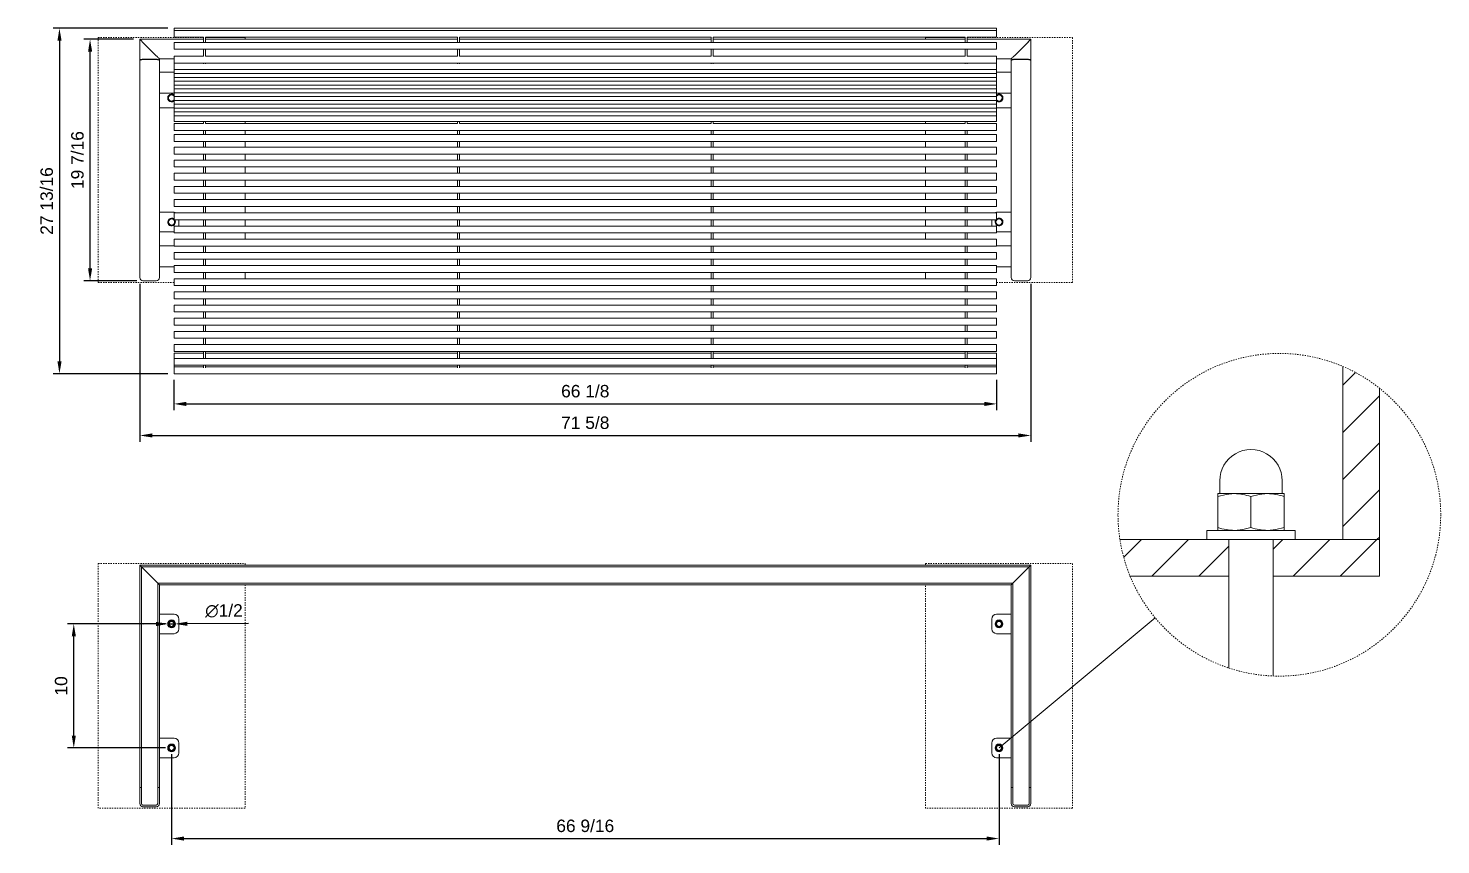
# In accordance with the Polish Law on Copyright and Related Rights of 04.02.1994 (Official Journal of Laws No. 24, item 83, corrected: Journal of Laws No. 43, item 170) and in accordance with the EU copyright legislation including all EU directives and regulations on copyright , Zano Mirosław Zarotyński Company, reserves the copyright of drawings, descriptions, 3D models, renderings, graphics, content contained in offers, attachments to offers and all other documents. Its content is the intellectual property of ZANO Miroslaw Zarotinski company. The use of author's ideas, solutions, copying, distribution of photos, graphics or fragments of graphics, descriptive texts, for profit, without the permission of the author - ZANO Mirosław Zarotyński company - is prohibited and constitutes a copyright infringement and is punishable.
# Model space of a CAD drawing. Header units: inches. Extents: x -2 to 177, y 6 to 130.
# Drawn here: x -0.8 to 112.7, y 5.7 to 71.3 of the extents above; entities that cross this region are included whole.
import ezdxf

# ---------------------------------------------------------------- set-up
doc = ezdxf.new("R2010")
doc.units = ezdxf.units.IN
doc.header["$PDSIZE"] = -1
doc.linetypes.add('HIDDEN', pattern=[1.905, 1.27, -0.635])
for name, color, linetype, lineweight in [('ZANO_O', 10, 'Continuous', 0), ('ZANO_R', 7, 'Continuous', 0), ('ZANO_R_przerywana', 250, 'HIDDEN', 0), ('ZANO_W', 1, 'Continuous', 0)]:
    doc.layers.add(name, color=color, linetype=linetype, lineweight=lineweight)
doc.styles.get("Standard").update_dxf_attribs({"font": 'ARIALUNI.TTF'})
doc.dimstyles.new('amerykanie', dxfattribs={"dimtxt": 50, "dimasz": 50, "dimexe": 0.5, "dimexo": 0.5, "dimgap": 1, "dimtad": 1, "dimdec": 0, "dimzin": 0, "dimlunit": 5, "dimtxsty": 'Standard', "dimcen": 0.09, "dimclrd": 1, "dimclre": 1, "dimclrt": 1, "dimazin": 0, "dimtfac": 1, "dimtdec": 0, "dimtmove": 0, "dimatfit": 3, "dimfxl": 1, "dimtzin": 0, "dimarcsym": 1})

# ---------------------------------------------------------------- blocks, each defined once
blk = doc.blocks.new('*D383')
at = {"layer": 'Defpoints', "color": 0}
for p in [(10.89, 71.34), (1.68, 43.56), (10.89, 43.56)]:
    blk.add_point(p, dxfattribs=at)
at = {"layer": 'ZANO_W', "color": 1, "lineweight": -2}
for p, q in [((10.39, 71.34), (1.18, 71.34)), ((1.68, 70.34), (1.68, 44.56)), ((10.39, 43.56), (1.18, 43.56))]:
    blk.add_line(p, q, dxfattribs=at)
at = {"layer": 'ZANO_W', "color": 1}
for points in [[(1.85, 70.34), (1.52, 70.34), (1.68, 71.34)], [(1.52, 44.56), (1.85, 44.56), (1.68, 43.56)]]:
    blk.add_solid(points, dxfattribs=at)
at = {"layer": 'ZANO_W', "color": 1, "insert": (0.66, 57.45), "char_height": 1, "attachment_point": 5, "rotation": 90}
blk.add_mtext('27 13/16', dxfattribs=at)
blk = doc.blocks.new('*D384')
at = {"layer": 'Defpoints', "color": 0}
for p in [(4.14, 70.46), (8.14, 70.46), (8.39, 51.03)]:
    blk.add_point(p, dxfattribs=at)
at = {"layer": 'ZANO_W', "color": 1, "lineweight": -2}
for p, q in [((7.64, 70.46), (3.64, 70.46)), ((4.14, 52.03), (4.14, 69.46)), ((7.89, 51.03), (3.64, 51.03))]:
    blk.add_line(p, q, dxfattribs=at)
at = {"layer": 'ZANO_W', "color": 1}
for points in [[(4.31, 69.46), (3.98, 69.46), (4.14, 70.46)], [(3.98, 52.03), (4.31, 52.03), (4.14, 51.03)]]:
    blk.add_solid(points, dxfattribs=at)
at = {"layer": 'ZANO_W', "color": 1, "insert": (3.13, 60.74), "char_height": 1, "attachment_point": 5, "rotation": 90}
blk.add_mtext('19 7/16', dxfattribs=at)
blk = doc.blocks.new('*D385')
at = {"layer": 'Defpoints', "color": 0}
for p in [(10.89, 43.56), (77.04, 43.56), (77.04, 41.13)]:
    blk.add_point(p, dxfattribs=at)
at = {"layer": 'ZANO_W', "color": 1, "lineweight": -2}
for p, q in [((10.89, 43.06), (10.89, 40.63)), ((77.04, 43.06), (77.04, 40.63)), ((11.89, 41.13), (76.04, 41.13))]:
    blk.add_line(p, q, dxfattribs=at)
at = {"layer": 'ZANO_W', "color": 1}
for points in [[(11.89, 41.3), (11.89, 40.96), (10.89, 41.13)], [(76.04, 40.96), (76.04, 41.3), (77.04, 41.13)]]:
    blk.add_solid(points, dxfattribs=at)
at = {"layer": 'ZANO_W', "color": 1, "insert": (43.96, 42.15), "char_height": 1, "attachment_point": 5}
blk.add_mtext('66 1/8', dxfattribs=at)
blk = doc.blocks.new('*D386')
at = {"layer": 'Defpoints', "color": 0}
for p in [(8.14, 51.29), (79.79, 51.29), (79.79, 38.59)]:
    blk.add_point(p, dxfattribs=at)
at = {"layer": 'ZANO_W', "color": 1, "lineweight": -2}
for p, q in [((8.14, 50.79), (8.14, 38.09)), ((79.79, 50.79), (79.79, 38.09)), ((9.14, 38.59), (78.79, 38.59))]:
    blk.add_line(p, q, dxfattribs=at)
at = {"layer": 'ZANO_W', "color": 1}
for points in [[(9.14, 38.76), (9.14, 38.43), (8.14, 38.59)], [(78.79, 38.43), (78.79, 38.76), (79.79, 38.59)]]:
    blk.add_solid(points, dxfattribs=at)
at = {"layer": 'ZANO_W', "color": 1, "insert": (43.96, 39.61), "char_height": 1, "attachment_point": 5}
blk.add_mtext('71 5/8', dxfattribs=at)
blk = doc.blocks.new('*D387')
at = {"layer": 'Defpoints', "color": 0}
for p in [(2.83, 23.44), (10.7, 23.44), (10.7, 13.46)]:
    blk.add_point(p, dxfattribs=at)
at = {"layer": 'ZANO_W', "color": 1, "lineweight": -2}
for p, q in [((10.2, 23.44), (2.33, 23.44)), ((2.83, 14.46), (2.83, 22.44)), ((10.2, 13.46), (2.33, 13.46))]:
    blk.add_line(p, q, dxfattribs=at)
at = {"layer": 'ZANO_W', "color": 1}
for points in [[(3, 22.44), (2.67, 22.44), (2.83, 23.44)], [(2.67, 14.46), (3, 14.46), (2.83, 13.46)]]:
    blk.add_solid(points, dxfattribs=at)
at = {"layer": 'ZANO_W', "color": 1, "insert": (1.82, 18.45), "char_height": 1, "attachment_point": 5, "rotation": 90}
blk.add_mtext('10', dxfattribs=at)
blk = doc.blocks.new('*D388')
at = {"layer": 'Defpoints', "color": 0}
for p in [(10.7, 13.46), (77.23, 13.46), (77.23, 6.17)]:
    blk.add_point(p, dxfattribs=at)
at = {"layer": 'ZANO_W', "color": 1, "lineweight": -2}
for p, q in [((10.7, 12.96), (10.7, 5.67)), ((77.23, 12.96), (77.23, 5.67)), ((11.7, 6.17), (76.23, 6.17))]:
    blk.add_line(p, q, dxfattribs=at)
at = {"layer": 'ZANO_W', "color": 1}
for points in [[(11.7, 6.34), (11.7, 6.01), (10.7, 6.17)], [(76.23, 6.01), (76.23, 6.34), (77.23, 6.17)]]:
    blk.add_solid(points, dxfattribs=at)
at = {"layer": 'ZANO_W', "color": 1, "insert": (43.96, 7.19), "char_height": 1, "attachment_point": 5}
blk.add_mtext('66 9/16', dxfattribs=at)
blk = doc.blocks.new('*D389')
at = {"layer": 'Defpoints', "color": 0}
for p in [(10.44, 23.44), (10.95, 23.44)]:
    blk.add_point(p, dxfattribs=at)
at = {"layer": 'ZANO_W', "color": 1, "lineweight": -2}
for p, q in [((9.44, 23.43), (8.44, 23.42)), ((10.44, 23.44), (10.95, 23.44)), ((16.88, 23.47), (11.95, 23.44))]:
    blk.add_line(p, q, dxfattribs=at)
blk.add_arc((10.7, 23.44), 0.256, 0.3509, 30, dxfattribs=at)
at = {"layer": 'ZANO_W', "color": 1}
for points in [[(9.44, 23.26), (9.44, 23.6), (10.44, 23.44)], [(11.95, 23.61), (11.95, 23.28), (10.95, 23.44)]]:
    blk.add_solid(points, dxfattribs=at)
at = {"layer": 'ZANO_W', "color": 1, "insert": (14.91, 24.48), "char_height": 1, "attachment_point": 5, "rotation": 0.3509}
blk.add_mtext('∅1/2', dxfattribs=at)

msp = doc.modelspace()

# ---------------------------------------------------------------- linework, layer by layer
at = {"layer": 'ZANO_O'}
msp.add_lwpolyline([(77.23248, 13.46193), (89.79558, 23.91317)], dxfattribs=at)
at = {"layer": 'ZANO_R'}
for p, q in [((8.13844, 70.45693), (13.25652, 70.45693)), ((8.13844, 68.74408), (8.13844, 70.45693)), ((77.03563, 71.34274), (10.89433, 71.34274)), ((10.89433, 71.34274), (10.89433, 71.16476)), ((77.03563, 71.16476), (10.89433, 71.16476)), ((10.89433, 71.16476), (10.89433, 70.61358)), ((10.89433, 70.61358), (13.25652, 70.61358)), ((13.25652, 70.63756), (13.25652, 70.2003)), ((13.41399, 70.63756), (13.41399, 70.2003)), ((13.41399, 70.61358), (33.68945, 70.61358)), ((13.41399, 70.58744), (16.60295, 70.58744)), ((13.41399, 70.45693), (33.68945, 70.45693)), ((16.60295, 70.58744), (16.60295, 70.45693)), ((33.68945, 70.63756), (33.68945, 70.2003)), ((33.84693, 70.63756), (33.84693, 70.2003)), ((33.84693, 70.61358), (54.08302, 70.61358)), ((33.84693, 70.45693), (54.08302, 70.45693)), ((54.08302, 70.63756), (54.08302, 70.2003)), ((54.2405, 70.63756), (54.2405, 70.2003)), ((54.2405, 70.61358), (74.51596, 70.61358)), ((54.2405, 70.45693), (74.51596, 70.45693)), ((71.327, 70.45693), (71.327, 70.58744)), ((71.327, 70.58744), (74.51596, 70.58744)), ((74.51596, 70.63756), (74.51596, 70.2003)), ((74.67344, 70.63756), (74.67344, 70.2003)), ((74.67344, 70.61358), (77.03563, 70.61358)), ((74.67344, 70.45693), (79.79151, 70.45693)), ((77.03563, 71.34274), (77.03563, 71.16476)), ((77.03563, 71.16476), (77.03563, 70.61358)), ((79.79151, 70.45693), (79.79151, 68.74408)), ((9.46127, 69.13411), (8.3904, 70.20497)), ((77.03563, 70.2003), (10.89433, 70.2003)), ((10.89433, 70.2003), (10.89433, 69.64913)), ((10.89433, 69.64913), (77.03563, 69.64913)), ((13.25652, 69.64913), (13.25652, 69.09508)), ((13.41399, 69.64913), (13.41399, 69.09508)), ((33.68945, 69.64913), (33.68945, 69.09508)), ((33.84693, 69.64913), (33.84693, 69.09508)), ((54.08302, 69.64913), (54.08302, 69.09508)), ((54.2405, 69.64913), (54.2405, 69.09508)), ((74.51596, 69.64913), (74.51596, 69.09508)), ((74.67344, 69.64913), (74.67344, 69.09508)), ((77.03563, 70.2003), (77.03563, 69.64913)), ((79.53955, 70.20497), (78.46869, 69.13411)), ((8.13844, 51.28501), (8.13844, 68.74408)), ((8.20143, 68.82466), (8.31954, 68.85891)), ((8.20143, 68.79458), (8.20143, 68.82466)), ((8.31954, 68.81735), (8.31954, 68.85891)), ((8.31954, 68.85891), (9.53213, 68.85891)), ((9.46127, 68.82043), (8.3904, 68.82043)), ((9.53213, 68.81735), (9.53213, 68.85891)), ((9.53213, 68.85891), (9.65024, 68.82466)), ((9.65024, 68.79458), (9.65024, 68.82466)), ((9.71323, 68.88214), (10.89433, 68.88214)), ((9.71323, 68.74408), (9.71323, 68.88214)), ((9.71323, 51.28501), (9.71323, 68.74408)), ((13.25652, 69.09508), (10.89433, 69.09508)), ((10.89433, 69.09508), (10.89433, 68.5439)), ((10.89433, 68.5439), (77.03563, 68.5439)), ((10.89433, 68.5439), (10.89433, 68.01163)), ((13.25652, 68.5439), (13.25652, 68.50505)), ((13.25652, 68.50505), (13.25652, 68.47246)), ((33.68945, 69.09508), (13.41399, 69.09508)), ((13.41399, 68.5439), (13.41399, 68.50505)), ((13.41399, 68.50505), (13.41399, 68.47246)), ((33.68945, 68.5439), (33.68945, 68.50505)), ((33.68945, 68.50505), (33.68945, 68.47246)), ((54.08302, 69.09508), (33.84693, 69.09508)), ((33.84693, 68.5439), (33.84693, 68.50505)), ((33.84693, 68.50505), (33.84693, 68.47246)), ((54.08302, 68.5439), (54.08302, 68.50505)), ((54.08302, 68.50505), (54.08302, 68.47246)), ((74.51596, 69.09508), (54.2405, 69.09508)), ((54.2405, 68.5439), (54.2405, 68.50505)), ((54.2405, 68.50505), (54.2405, 68.47246)), ((74.51596, 68.5439), (74.51596, 68.50505)), ((74.51596, 68.50505), (74.51596, 68.47246)), ((77.03563, 69.09508), (74.67344, 69.09508)), ((74.67344, 68.5439), (74.67344, 68.50505)), ((74.67344, 68.50505), (74.67344, 68.47246)), ((77.03563, 69.09508), (77.03563, 68.5439)), ((77.03563, 68.88214), (78.21672, 68.88214)), ((77.03563, 68.5439), (77.03563, 68.01163)), ((78.21672, 68.88214), (78.21672, 68.74408)), ((78.21672, 51.28501), (78.21672, 68.74408)), ((78.27971, 68.82466), (78.39782, 68.85891)), ((78.27971, 68.79458), (78.27971, 68.82466)), ((78.39782, 68.81735), (78.39782, 68.85891)), ((78.39782, 68.85891), (79.61041, 68.85891)), ((79.53955, 68.82043), (78.46869, 68.82043)), ((79.61041, 68.81735), (79.61041, 68.85891)), ((79.61041, 68.85891), (79.72852, 68.82466)), ((79.72852, 68.79458), (79.72852, 68.82466)), ((79.79151, 51.28501), (79.79151, 68.74408)), ((10.89433, 67.79979), (9.71323, 67.79979)), ((10.89433, 68.01163), (77.03563, 68.01163)), ((10.89433, 68.01163), (10.89433, 67.70215)), ((10.89433, 67.70215), (77.03563, 67.70215)), ((10.89433, 67.70215), (10.89433, 67.39266)), ((10.89433, 67.39266), (77.03563, 67.39266)), ((10.89433, 67.39266), (10.89433, 67.08318)), ((10.89433, 67.08318), (77.03563, 67.08318)), ((10.89433, 67.08318), (10.89433, 66.7737)), ((77.03563, 68.01163), (77.03563, 67.70215)), ((78.21672, 67.79979), (77.03563, 67.79979)), ((77.03563, 67.70215), (77.03563, 67.39266)), ((77.03563, 67.39266), (77.03563, 67.08318)), ((77.03563, 67.08318), (77.03563, 66.7737)), ((9.71323, 66.13051), (10.89433, 66.13051)), ((10.54973, 65.98846), (10.47586, 65.86051)), ((10.54973, 65.98846), (10.69748, 65.98846)), ((10.69748, 65.98846), (10.84522, 65.98846)), ((10.89433, 65.90341), (10.84522, 65.98846)), ((10.89433, 66.7737), (77.03563, 66.7737)), ((10.89433, 66.7737), (10.89433, 66.46422)), ((10.89433, 66.46422), (77.03563, 66.46422)), ((10.89433, 66.46422), (10.89433, 66.15474)), ((10.89433, 66.15474), (77.03563, 66.15474)), ((10.89433, 66.15474), (10.89433, 65.84525)), ((77.03563, 66.7737), (77.03563, 66.46422)), ((77.03563, 66.46422), (77.03563, 66.15474)), ((77.03563, 66.15474), (77.03563, 65.84525)), ((77.03563, 66.13051), (78.21672, 66.13051)), ((77.08473, 65.98846), (77.03563, 65.90341)), ((77.08473, 65.98846), (77.23248, 65.98846)), ((77.23248, 65.98846), (77.38022, 65.98846)), ((9.71323, 64.94516), (10.89433, 64.94516)), ((10.40199, 65.73256), (10.47586, 65.6046)), ((10.54973, 65.47665), (10.69748, 65.47665)), ((10.69748, 65.47665), (10.84522, 65.47665)), ((10.84522, 65.47665), (10.89433, 65.5617)), ((10.89433, 65.84525), (77.03563, 65.84525)), ((10.89433, 65.84525), (10.89433, 65.53577)), ((10.89433, 65.53577), (77.03563, 65.53577)), ((10.89433, 65.53577), (10.89433, 65.22629)), ((10.89433, 65.22629), (77.03563, 65.22629)), ((10.89433, 65.22629), (10.89433, 64.91681)), ((10.89433, 64.91681), (77.03563, 64.91681)), ((10.89433, 64.91681), (10.89433, 64.60732)), ((77.03563, 65.84525), (77.03563, 65.53577)), ((77.03563, 65.5617), (77.08473, 65.47665)), ((77.03563, 65.53577), (77.03563, 65.22629)), ((77.03563, 65.22629), (77.03563, 64.91681)), ((77.03563, 64.94516), (78.21672, 64.94516)), ((77.03563, 64.91681), (77.03563, 64.60732)), ((77.08473, 65.47665), (77.23248, 65.47665)), ((77.23248, 65.47665), (77.38022, 65.47665)), ((77.38022, 65.47665), (77.4541, 65.6046)), ((77.52797, 65.73256), (77.4541, 65.86051)), ((10.89433, 64.60732), (77.03563, 64.60732)), ((10.89433, 64.60732), (10.89433, 64.29797)), ((10.89433, 64.29797), (77.03563, 64.29797)), ((10.89433, 64.29797), (10.89433, 63.84077)), ((10.89433, 63.84077), (77.03563, 63.84077)), ((13.25652, 63.68229), (10.89433, 63.68229)), ((10.89433, 63.68229), (10.89433, 63.13111)), ((13.25652, 63.84077), (13.25652, 63.67364)), ((13.41399, 63.84077), (13.41399, 63.67364)), ((33.68945, 63.68229), (13.41399, 63.68229)), ((16.60295, 63.84077), (16.60295, 63.68229)), ((33.68945, 63.84077), (33.68945, 63.67364)), ((33.84693, 63.84077), (33.84693, 63.67364)), ((54.08302, 63.68229), (33.84693, 63.68229)), ((54.08302, 63.84077), (54.08302, 63.67364)), ((54.2405, 63.84077), (54.2405, 63.67364)), ((74.51596, 63.68229), (54.2405, 63.68229)), ((71.327, 63.68229), (71.327, 63.84077)), ((74.51596, 63.84077), (74.51596, 63.67364)), ((74.67344, 63.84077), (74.67344, 63.67364)), ((77.03563, 63.68229), (74.67344, 63.68229)), ((77.03563, 64.60732), (77.03563, 64.29797)), ((77.03563, 64.29797), (77.03563, 63.84077)), ((77.03563, 63.68229), (77.03563, 63.13111)), ((10.89433, 63.13111), (77.03563, 63.13111)), ((77.03563, 62.78405), (10.89433, 62.78405)), ((10.89433, 62.78405), (10.89433, 62.23288)), ((13.25652, 63.13111), (13.25652, 62.78405)), ((13.41399, 63.13111), (13.41399, 62.78405)), ((16.60295, 63.13111), (16.60295, 62.78405)), ((33.68945, 63.13111), (33.68945, 62.78405)), ((33.84693, 63.13111), (33.84693, 62.78405)), ((54.08302, 63.13111), (54.08302, 62.78405)), ((54.2405, 63.13111), (54.2405, 62.78405)), ((71.327, 62.78405), (71.327, 63.13111)), ((74.51596, 63.13111), (74.51596, 62.78405)), ((74.67344, 63.13111), (74.67344, 62.78405)), ((77.03563, 62.78405), (77.03563, 62.23288)), ((10.89433, 62.23288), (77.03563, 62.23288)), ((77.03563, 61.77811), (10.89433, 61.77811)), ((10.89433, 61.77811), (10.89433, 61.22693)), ((13.25652, 62.23288), (13.25652, 61.77811)), ((13.41399, 62.23288), (13.41399, 61.77811)), ((16.60295, 62.23288), (16.60295, 61.77811)), ((33.68945, 62.23288), (33.68945, 61.77811)), ((33.84693, 62.23288), (33.84693, 61.77811)), ((54.08302, 62.23288), (54.08302, 61.77811)), ((54.2405, 62.23288), (54.2405, 61.77811)), ((71.327, 61.77811), (71.327, 62.23288)), ((74.51596, 62.23288), (74.51596, 61.77811)), ((74.67344, 62.23288), (74.67344, 61.77811)), ((77.03563, 61.77811), (77.03563, 61.22693)), ((10.89433, 61.22693), (77.03563, 61.22693)), ((77.03563, 60.7359), (10.89433, 60.7359)), ((10.89433, 60.7359), (10.89433, 60.18472)), ((13.25652, 61.22693), (13.25652, 60.88901)), ((13.25652, 60.88901), (13.25652, 60.7359)), ((13.41399, 61.22693), (13.41399, 60.88901)), ((13.41399, 60.88901), (13.41399, 60.7359)), ((16.60295, 61.22693), (16.60295, 60.7359)), ((33.68945, 61.22693), (33.68945, 60.88901)), ((33.68945, 60.88901), (33.68945, 60.7359)), ((33.84693, 61.22693), (33.84693, 60.88901)), ((33.84693, 60.88901), (33.84693, 60.7359)), ((54.08302, 61.22693), (54.08302, 60.88901)), ((54.08302, 60.88901), (54.08302, 60.7359)), ((54.2405, 61.22693), (54.2405, 60.88901)), ((54.2405, 60.88901), (54.2405, 60.7359)), ((71.327, 60.7359), (71.327, 61.22693)), ((74.51596, 61.22693), (74.51596, 60.88901)), ((74.51596, 60.88901), (74.51596, 60.7359)), ((74.67344, 61.22693), (74.67344, 60.88901)), ((74.67344, 60.88901), (74.67344, 60.7359)), ((77.03563, 60.7359), (77.03563, 60.18472)), ((10.89433, 60.18472), (77.03563, 60.18472)), ((77.03563, 59.67635), (10.89433, 59.67635)), ((10.89433, 59.67635), (10.89433, 59.12518)), ((10.89433, 59.12518), (77.03563, 59.12518)), ((13.25652, 60.18472), (13.25652, 59.67635)), ((13.25652, 59.12518), (13.25652, 58.6168)), ((13.41399, 60.18472), (13.41399, 59.67635)), ((13.41399, 59.12518), (13.41399, 58.6168)), ((16.60295, 60.18472), (16.60295, 59.67635)), ((16.60295, 59.12518), (16.60295, 58.6168)), ((33.68945, 60.18472), (33.68945, 59.67635)), ((33.68945, 59.12518), (33.68945, 58.6168)), ((33.84693, 60.18472), (33.84693, 59.67635)), ((33.84693, 59.12518), (33.84693, 58.6168)), ((54.08302, 60.18472), (54.08302, 59.67635)), ((54.08302, 59.12518), (54.08302, 58.6168)), ((54.2405, 60.18472), (54.2405, 59.67635)), ((54.2405, 59.12518), (54.2405, 58.6168)), ((71.327, 59.67635), (71.327, 60.18472)), ((71.327, 58.6168), (71.327, 59.12518)), ((74.51596, 60.18472), (74.51596, 59.67635)), ((74.51596, 59.12518), (74.51596, 58.6168)), ((74.67344, 60.18472), (74.67344, 59.67635)), ((74.67344, 59.12518), (74.67344, 58.6168)), ((77.03563, 59.67635), (77.03563, 59.12518)), ((77.03563, 58.6168), (10.89433, 58.6168)), ((10.89433, 58.6168), (10.89433, 58.06563)), ((10.89433, 58.06563), (77.03563, 58.06563)), ((13.25652, 58.06563), (13.25652, 57.55726)), ((13.41399, 58.06563), (13.41399, 57.55726)), ((16.60295, 58.06563), (16.60295, 57.55726)), ((33.68945, 58.06563), (33.68945, 57.55726)), ((33.84693, 58.06563), (33.84693, 57.55726)), ((54.08302, 58.06563), (54.08302, 57.55726)), ((54.2405, 58.06563), (54.2405, 57.55726)), ((71.327, 57.55726), (71.327, 58.06563)), ((74.51596, 58.06563), (74.51596, 57.55726)), ((74.67344, 58.06563), (74.67344, 57.55726)), ((77.03563, 58.6168), (77.03563, 58.06563)), ((77.03563, 57.55726), (10.89433, 57.55726)), ((10.89433, 57.55726), (10.89433, 57.00608)), ((10.89433, 57.00608), (77.03563, 57.00608)), ((13.25652, 57.00608), (13.25652, 56.49771)), ((13.41399, 57.00608), (13.41399, 56.49771)), ((16.60295, 57.00608), (16.60295, 56.49771)), ((33.68945, 57.00608), (33.68945, 56.49771)), ((33.84693, 57.00608), (33.84693, 56.49771)), ((54.08302, 57.00608), (54.08302, 56.49771)), ((54.2405, 57.00608), (54.2405, 56.49771)), ((71.327, 56.49771), (71.327, 57.00608)), ((74.51596, 57.00608), (74.51596, 56.49771)), ((74.67344, 57.00608), (74.67344, 56.49771)), ((77.03563, 57.55726), (77.03563, 57.00608)), ((10.89433, 56.54482), (9.71323, 56.54482)), ((10.40199, 55.75742), (10.47586, 55.62947)), ((10.54973, 56.01333), (10.47586, 55.88538)), ((10.54973, 56.01333), (10.69748, 56.01333)), ((10.69748, 56.01333), (10.84522, 56.01333)), ((77.03563, 56.49771), (10.89433, 56.49771)), ((10.89433, 56.49771), (10.89433, 55.94653)), ((10.89433, 55.94653), (77.03563, 55.94653)), ((10.99297, 55.75742), (10.9191, 55.88538)), ((11.28802, 55.43816), (11.28802, 55.94653)), ((13.25652, 55.94653), (13.25652, 55.43816)), ((13.41399, 55.94653), (13.41399, 55.43816)), ((16.60295, 55.94653), (16.60295, 55.43816)), ((33.68945, 55.94653), (33.68945, 55.43816)), ((33.84693, 55.94653), (33.84693, 55.43816)), ((54.08302, 55.94653), (54.08302, 55.43816)), ((54.2405, 55.94653), (54.2405, 55.43816)), ((71.327, 55.43816), (71.327, 55.94653)), ((74.51596, 55.94653), (74.51596, 55.43816)), ((74.67344, 55.94653), (74.67344, 55.43816)), ((76.64193, 55.94653), (76.64193, 55.43816)), ((76.93698, 55.75742), (77.01086, 55.62947)), ((77.08473, 56.01333), (77.01086, 55.88538)), ((78.21672, 56.54482), (77.03563, 56.54482)), ((77.03563, 56.49771), (77.03563, 55.94653)), ((77.08473, 56.01333), (77.23248, 56.01333)), ((77.23248, 56.01333), (77.38022, 56.01333)), ((77.52797, 55.75742), (77.4541, 55.88538)), ((9.71323, 54.97003), (10.89433, 54.97003)), ((10.54973, 55.50152), (10.69748, 55.50152)), ((10.69748, 55.50152), (10.84522, 55.50152)), ((10.84522, 55.50152), (10.9191, 55.62947)), ((77.03563, 55.43816), (10.89433, 55.43816)), ((10.89433, 55.43816), (10.89433, 54.88698)), ((10.89433, 54.88698), (77.03563, 54.88698)), ((13.25652, 54.88698), (13.25652, 54.37861)), ((13.41399, 54.88698), (13.41399, 54.37861)), ((16.60295, 54.88698), (16.60295, 54.37861)), ((33.68945, 54.88698), (33.68945, 54.37861)), ((33.84693, 54.88698), (33.84693, 54.37861)), ((54.08302, 54.88698), (54.08302, 54.37861)), ((54.2405, 54.88698), (54.2405, 54.37861)), ((71.327, 54.37861), (71.327, 54.88698)), ((74.51596, 54.88698), (74.51596, 54.37861)), ((74.67344, 54.88698), (74.67344, 54.37861)), ((77.03563, 55.43816), (77.03563, 54.88698)), ((77.03563, 54.97003), (78.21672, 54.97003)), ((77.08473, 55.50152), (77.23248, 55.50152)), ((77.23248, 55.50152), (77.38022, 55.50152)), ((77.38022, 55.50152), (77.4541, 55.62947)), ((10.89433, 53.83618), (9.71323, 53.83618)), ((77.03563, 54.37861), (10.89433, 54.37861)), ((10.89433, 54.37861), (10.89433, 53.82743)), ((10.89433, 53.82743), (77.03563, 53.82743)), ((13.25652, 53.82743), (13.25652, 53.31906)), ((13.41399, 53.82743), (13.41399, 53.31906)), ((33.68945, 53.82743), (33.68945, 53.31906)), ((33.84693, 53.82743), (33.84693, 53.31906)), ((54.08302, 53.82743), (54.08302, 53.31906)), ((54.2405, 53.82743), (54.2405, 53.31906)), ((74.51596, 53.82743), (74.51596, 53.31906)), ((74.67344, 53.82743), (74.67344, 53.31906)), ((77.03563, 54.37861), (77.03563, 53.82743)), ((78.21672, 53.83618), (77.03563, 53.83618)), ((77.03563, 53.31906), (10.89433, 53.31906)), ((10.89433, 53.31906), (10.89433, 52.76788)), ((10.89433, 52.76788), (77.03563, 52.76788)), ((77.03563, 52.25951), (10.89433, 52.25951)), ((10.89433, 52.25951), (10.89433, 51.70834)), ((13.25652, 52.76788), (13.25652, 52.25951)), ((13.41399, 52.76788), (13.41399, 52.25951)), ((33.68945, 52.76788), (33.68945, 52.25951)), ((33.84693, 52.76788), (33.84693, 52.25951)), ((54.08302, 52.76788), (54.08302, 52.25951)), ((54.2405, 52.76788), (54.2405, 52.25951)), ((74.51596, 52.76788), (74.51596, 52.25951)), ((74.67344, 52.76788), (74.67344, 52.25951)), ((77.03563, 53.31906), (77.03563, 52.76788)), ((77.03563, 52.25951), (77.03563, 51.70834)), ((9.71323, 52.1669), (10.89433, 52.1669)), ((10.89433, 51.70834), (77.03563, 51.70834)), ((77.03563, 51.19996), (10.89433, 51.19996)), ((10.89433, 51.19996), (10.89433, 50.64879)), ((13.25652, 51.70834), (13.25652, 51.19996)), ((13.41399, 51.70834), (13.41399, 51.19996)), ((16.60295, 51.70834), (16.60295, 51.19996)), ((33.68945, 51.70834), (33.68945, 51.19996)), ((33.84693, 51.70834), (33.84693, 51.19996)), ((54.08302, 51.70834), (54.08302, 51.19996)), ((54.2405, 51.70834), (54.2405, 51.19996)), ((71.327, 51.19996), (71.327, 51.70834)), ((74.51596, 51.70834), (74.51596, 51.19996)), ((74.67344, 51.70834), (74.67344, 51.19996)), ((77.03563, 52.1669), (78.21672, 52.1669)), ((77.03563, 51.19996), (77.03563, 50.64879)), ((9.46127, 51.03304), (8.3904, 51.03304)), ((10.89433, 50.64879), (77.03563, 50.64879)), ((77.03563, 50.14042), (10.89433, 50.14042)), ((10.89433, 50.14042), (10.89433, 49.58924)), ((13.25652, 50.64879), (13.25652, 50.14042)), ((13.41399, 50.64879), (13.41399, 50.14042)), ((33.68945, 50.64879), (33.68945, 50.14042)), ((33.84693, 50.64879), (33.84693, 50.14042)), ((54.08302, 50.64879), (54.08302, 50.14042)), ((54.2405, 50.64879), (54.2405, 50.14042)), ((74.51596, 50.64879), (74.51596, 50.14042)), ((74.67344, 50.64879), (74.67344, 50.14042)), ((77.03563, 50.14042), (77.03563, 49.58924)), ((79.53955, 51.03304), (78.46869, 51.03304)), ((10.89433, 49.58924), (77.03563, 49.58924)), ((77.03563, 49.08087), (10.89433, 49.08087)), ((10.89433, 49.08087), (10.89433, 48.52969)), ((13.25652, 49.58924), (13.25652, 49.08087)), ((13.41399, 49.58924), (13.41399, 49.08087)), ((33.68945, 49.58924), (33.68945, 49.08087)), ((33.84693, 49.58924), (33.84693, 49.08087)), ((54.08302, 49.58924), (54.08302, 49.08087)), ((54.2405, 49.58924), (54.2405, 49.08087)), ((74.51596, 49.58924), (74.51596, 49.08087)), ((74.67344, 49.58924), (74.67344, 49.08087)), ((77.03563, 49.08087), (77.03563, 48.52969)), ((10.89433, 48.52969), (77.03563, 48.52969)), ((77.03563, 48.02132), (10.89433, 48.02132)), ((10.89433, 48.02132), (10.89433, 47.47014)), ((13.25652, 48.52969), (13.25652, 48.02132)), ((13.41399, 48.52969), (13.41399, 48.02132)), ((33.68945, 48.52969), (33.68945, 48.02132)), ((33.84693, 48.52969), (33.84693, 48.02132)), ((54.08302, 48.52969), (54.08302, 48.02132)), ((54.2405, 48.52969), (54.2405, 48.02132)), ((74.51596, 48.52969), (74.51596, 48.02132)), ((74.67344, 48.52969), (74.67344, 48.02132)), ((77.03563, 48.02132), (77.03563, 47.47014)), ((10.89433, 47.47014), (77.03563, 47.47014)), ((77.03563, 46.96177), (10.89433, 46.96177)), ((10.89433, 46.96177), (10.89433, 46.41059)), ((13.25652, 47.47014), (13.25652, 46.96177)), ((13.41399, 47.47014), (13.41399, 46.96177)), ((33.68945, 47.47014), (33.68945, 46.96177)), ((33.84693, 47.47014), (33.84693, 46.96177)), ((54.08302, 47.47014), (54.08302, 46.96177)), ((54.2405, 47.47014), (54.2405, 46.96177)), ((74.51596, 47.47014), (74.51596, 46.96177)), ((74.67344, 47.47014), (74.67344, 46.96177)), ((77.03563, 46.96177), (77.03563, 46.41059)), ((10.89433, 46.41059), (77.03563, 46.41059)), ((77.03563, 45.90222), (10.89433, 45.90222)), ((10.89433, 45.90222), (10.89433, 45.35104)), ((13.25652, 46.41059), (13.25652, 45.90222)), ((13.41399, 46.41059), (13.41399, 45.90222)), ((33.68945, 46.41059), (33.68945, 45.90222)), ((33.84693, 46.41059), (33.84693, 45.90222)), ((54.08302, 46.41059), (54.08302, 45.90222)), ((54.2405, 46.41059), (54.2405, 45.90222)), ((74.51596, 46.41059), (74.51596, 45.90222)), ((74.67344, 46.41059), (74.67344, 45.90222)), ((77.03563, 45.90222), (77.03563, 45.35104)), ((10.89433, 45.35104), (77.03563, 45.35104)), ((13.25652, 45.20967), (10.89433, 45.20967)), ((10.89433, 45.20967), (10.89433, 44.79078)), ((77.03563, 44.79078), (10.89433, 44.79078)), ((10.89433, 44.79078), (10.89433, 44.2396)), ((13.25652, 45.35104), (13.25652, 45.25375)), ((13.25652, 45.25375), (13.25652, 44.79078)), ((13.41399, 45.35104), (13.41399, 45.25375)), ((13.41399, 45.25375), (13.41399, 44.79078)), ((33.68945, 45.20967), (13.41399, 45.20967)), ((33.68945, 45.35104), (33.68945, 45.25375)), ((33.68945, 45.25375), (33.68945, 44.79078)), ((33.84693, 45.35104), (33.84693, 45.25375)), ((33.84693, 45.25375), (33.84693, 44.79078)), ((54.08302, 45.20967), (33.84693, 45.20967)), ((54.08302, 45.35104), (54.08302, 45.25375)), ((54.08302, 45.25375), (54.08302, 44.79078)), ((54.2405, 45.35104), (54.2405, 45.25375)), ((54.2405, 45.25375), (54.2405, 44.79078)), ((74.51596, 45.20967), (54.2405, 45.20967)), ((74.51596, 45.35104), (74.51596, 45.25375)), ((74.51596, 45.25375), (74.51596, 44.79078)), ((74.67344, 45.35104), (74.67344, 45.25375)), ((74.67344, 45.25375), (74.67344, 44.79078)), ((77.03563, 45.20967), (74.67344, 45.20967)), ((77.03563, 45.20967), (77.03563, 44.79078)), ((77.03563, 44.79078), (77.03563, 44.2396)), ((10.89433, 44.2396), (77.03563, 44.2396)), ((10.89433, 44.2396), (10.89433, 44.11232)), ((13.25652, 44.11232), (10.89433, 44.11232)), ((10.89433, 44.11232), (10.89433, 43.56114)), ((10.89433, 43.56114), (77.03563, 43.56114)), ((13.25652, 44.2396), (13.25652, 44.02062)), ((13.41399, 44.2396), (13.41399, 44.02062)), ((33.68945, 44.11232), (13.41399, 44.11232)), ((33.68945, 44.2396), (33.68945, 44.02062)), ((33.84693, 44.2396), (33.84693, 44.02062)), ((54.08302, 44.11232), (33.84693, 44.11232)), ((54.08302, 44.2396), (54.08302, 44.02062)), ((54.2405, 44.2396), (54.2405, 44.02062)), ((74.51596, 44.11232), (54.2405, 44.11232)), ((74.51596, 44.2396), (74.51596, 44.02062)), ((74.67344, 44.2396), (74.67344, 44.02062)), ((77.03563, 44.11232), (74.67344, 44.11232)), ((77.03563, 44.2396), (77.03563, 44.11232)), ((77.03563, 44.11232), (77.03563, 43.56114)), ((104.8724, 44.14508), (104.8724, 30.22164)), ((104.8724, 42.62561), (105.89881, 43.65202)), ((107.82514, 42.3883), (107.82514, 30.22164)), ((104.8724, 38.83756), (107.82514, 41.7903)), ((104.8724, 35.04951), (107.82514, 38.00225)), ((94.98074, 34.94602), (94.98074, 33.98639)), ((100.00038, 33.98639), (100.00038, 34.94602)), ((104.8724, 31.26147), (107.82514, 34.2142)), ((94.8331, 33.67521), (94.8331, 33.91256)), ((96.16182, 33.91256), (94.8331, 33.91256)), ((94.8331, 33.67521), (95.48407, 33.84742)), ((94.8331, 33.67521), (94.8331, 31.19718)), ((95.48407, 33.84742), (96.16182, 33.91256)), ((98.81928, 33.91256), (96.16182, 33.91256)), ((97.49056, 33.67521), (98.14154, 33.84742)), ((97.49056, 33.67521), (97.49056, 31.19718)), ((98.14154, 33.84742), (98.81928, 33.91256)), ((100.14802, 33.91256), (98.81928, 33.91256)), ((100.14802, 33.67521), (100.14802, 33.91256)), ((100.14802, 33.67521), (100.14802, 31.19718)), ((93.94727, 30.95983), (93.94727, 30.22165)), ((101.03383, 30.95983), (93.94727, 30.95983)), ((94.8331, 30.95983), (94.8331, 31.19718)), ((96.83958, 31.02498), (96.16182, 30.95983)), ((97.49056, 31.19718), (96.83958, 31.02498)), ((99.49703, 31.02498), (98.81928, 30.95983)), ((100.14802, 31.19718), (99.49703, 31.02498)), ((100.14802, 30.95983), (100.14802, 31.19718)), ((101.03383, 30.22165), (101.03383, 30.95983)), ((86.94739, 30.22826), (95.71892, 30.22164)), ((87.25306, 28.79432), (88.68668, 30.22794)), ((89.5157, 27.26891), (92.47134, 30.22455)), ((93.30374, 27.26891), (95.71892, 29.68408)), ((101.03383, 30.22165), (93.94727, 30.22165)), ((95.71892, 27.26891), (95.71892, 30.22164)), ((95.71892, 30.22164), (95.71892, 19.88451)), ((99.2622, 27.26891), (99.2622, 30.22164)), ((99.2622, 30.22164), (107.82514, 30.22164)), ((99.2622, 30.22164), (99.2622, 19.24539)), ((99.2622, 29.43932), (100.04453, 30.22164)), ((100.87984, 27.26891), (103.83257, 30.22164)), ((104.66788, 27.26891), (107.62062, 30.22164)), ((107.82514, 30.22164), (104.8724, 30.22164)), ((107.62062, 30.22164), (107.82514, 30.42616)), ((8.13844, 10.28732), (8.13844, 28.16144)), ((8.26442, 28.03545), (8.13844, 28.16144)), ((8.13844, 28.16144), (79.79151, 28.16144)), ((8.26442, 10.28732), (8.26442, 28.03545)), ((8.26442, 28.03545), (79.66553, 28.03545)), ((9.46127, 26.83861), (8.3904, 27.90947)), ((16.60295, 28.29195), (16.60295, 28.16144)), ((71.327, 28.16144), (71.327, 28.29195)), ((79.53955, 27.90947), (78.46869, 26.83861)), ((79.79151, 28.16144), (79.66553, 28.03545)), ((79.66553, 28.03545), (79.66553, 10.28732)), ((79.79151, 28.16144), (79.79151, 10.28732)), ((95.71892, 27.26891), (87.71557, 27.26891)), ((107.82514, 27.26891), (99.2622, 27.26891)), ((9.58725, 26.71263), (9.58725, 10.28732)), ((9.71323, 26.58664), (9.58725, 26.71263)), ((78.34271, 26.71263), (9.58725, 26.71263)), ((9.71323, 26.58664), (9.71323, 10.28732)), ((78.21672, 26.58664), (9.71323, 26.58664)), ((78.34271, 26.71263), (78.21672, 26.58664)), ((78.21672, 10.28732), (78.21672, 26.58664)), ((78.34271, 10.28732), (78.34271, 26.71263)), ((10.89433, 24.22445), (9.71323, 24.22445)), ((78.21672, 24.22445), (77.03563, 24.22445)), ((10.40199, 23.43706), (10.47586, 23.30911)), ((10.54973, 23.69296), (10.47586, 23.56501)), ((10.54973, 23.69296), (10.69748, 23.69296)), ((10.54973, 23.18115), (10.69748, 23.18115)), ((10.69748, 23.69296), (10.84522, 23.69296)), ((10.69748, 23.18115), (10.84522, 23.18115)), ((10.84522, 23.18115), (10.9191, 23.30911)), ((10.99297, 23.43706), (10.9191, 23.56501)), ((11.28802, 23.04336), (11.28802, 23.83076)), ((76.64193, 23.83076), (76.64193, 23.04336)), ((76.93698, 23.43706), (77.01086, 23.30911)), ((77.08473, 23.69296), (77.01086, 23.56501)), ((77.08473, 23.69296), (77.23248, 23.69296)), ((77.08473, 23.18115), (77.23248, 23.18115)), ((77.23248, 23.69296), (77.38022, 23.69296)), ((77.23248, 23.18115), (77.38022, 23.18115)), ((77.38022, 23.18115), (77.4541, 23.30911)), ((77.52797, 23.43706), (77.4541, 23.56501)), ((9.71323, 22.64966), (10.89433, 22.64966)), ((77.03563, 22.64966), (78.21672, 22.64966)), ((10.89433, 14.24932), (9.71323, 14.24932)), ((10.54973, 13.71783), (10.47586, 13.58988)), ((10.54973, 13.71783), (10.69748, 13.71783)), ((10.69748, 13.71783), (10.84522, 13.71783)), ((11.28802, 13.06823), (11.28802, 13.85562)), ((76.64193, 13.85562), (76.64193, 13.06823)), ((77.08473, 13.71783), (77.01086, 13.58988)), ((78.21672, 14.24932), (77.03563, 14.24932)), ((77.08473, 13.71783), (77.23248, 13.71783)), ((77.23248, 13.71783), (77.38022, 13.71783)), ((9.71323, 12.67453), (10.89433, 12.67453)), ((10.40199, 13.46193), (10.47586, 13.33397)), ((10.54973, 13.20602), (10.69748, 13.20602)), ((10.69748, 13.20602), (10.84522, 13.20602)), ((10.84522, 13.20602), (10.9191, 13.33397)), ((10.99297, 13.46193), (10.9191, 13.58988)), ((76.93698, 13.46193), (77.01086, 13.33397)), ((77.03563, 12.67453), (78.21672, 12.67453)), ((77.08473, 13.20602), (77.23248, 13.20602)), ((77.23248, 13.20602), (77.38022, 13.20602)), ((77.38022, 13.20602), (77.4541, 13.33397)), ((77.52797, 13.46193), (77.4541, 13.58988)), ((8.13844, 10.28732), (8.26442, 10.28732)), ((8.13844, 8.98951), (8.13844, 10.28732)), ((8.26442, 8.98951), (8.26442, 10.28732)), ((9.58725, 10.28732), (9.71323, 10.28732)), ((9.58725, 10.28732), (9.58725, 8.98951)), ((9.71323, 10.28732), (9.71323, 8.98951)), ((78.21672, 10.28732), (78.34271, 10.28732)), ((78.21672, 8.98951), (78.21672, 10.28732)), ((78.34271, 8.98951), (78.34271, 10.28732)), ((79.66553, 10.28732), (79.79151, 10.28732)), ((79.66553, 10.28732), (79.66553, 8.98951)), ((79.79151, 10.28732), (79.79151, 8.98951)), ((9.46127, 8.86353), (8.3904, 8.86353)), ((9.46127, 8.73755), (8.3904, 8.73755)), ((79.53955, 8.86353), (78.46869, 8.86353)), ((79.53955, 8.73755), (78.46869, 8.73755))]:
    msp.add_line(p, q, dxfattribs=at)
at = {"layer": 'ZANO_R', "flags": 128}
for points in [[(8.3904, 70.20497), (8.34125, 70.25412), (8.29398, 70.30139), (8.25042, 70.34495), (8.21224, 70.38313), (8.1809, 70.41447), (8.15762, 70.43775), (8.14328, 70.45209), (8.13844, 70.45693)], [(8.13844, 70.45693), (8.14328, 70.45209), (8.15762, 70.43775), (8.1809, 70.41447), (8.21224, 70.38313), (8.25042, 70.34495), (8.29398, 70.30139), (8.34125, 70.25412), (8.3904, 70.20497)], [(79.79151, 70.45693), (79.78667, 70.45209), (79.77234, 70.43775), (79.74905, 70.41447), (79.71772, 70.38313), (79.67953, 70.34495), (79.63597, 70.30139), (79.58871, 70.25412), (79.53955, 70.20497)], [(79.53955, 70.20497), (79.5833, 70.24872), (79.62573, 70.29114), (79.66553, 70.33095), (79.70151, 70.36693), (79.73257, 70.39798), (79.75776, 70.42318), (79.77632, 70.44174), (79.78769, 70.45311), (79.79151, 70.45693)], [(9.71323, 68.88214), (9.70839, 68.88698), (9.69405, 68.90132), (9.67077, 68.92461), (9.63943, 68.95594), (9.60125, 68.99412), (9.55769, 69.03768), (9.51042, 69.08495), (9.46127, 69.13411)], [(9.46127, 69.13411), (9.51042, 69.08495), (9.55769, 69.03768), (9.60125, 68.99412), (9.63943, 68.95594), (9.67077, 68.92461), (9.69405, 68.90132), (9.70839, 68.88698), (9.71323, 68.88214)], [(78.46869, 69.13411), (78.41953, 69.08495), (78.37227, 69.03768), (78.3287, 68.99412), (78.29052, 68.95594), (78.25919, 68.92461), (78.2359, 68.90132), (78.22156, 68.88698), (78.21672, 68.88214)], [(78.21672, 68.88214), (78.22156, 68.88698), (78.2359, 68.90132), (78.25919, 68.92461), (78.29052, 68.95594), (78.3287, 68.99412), (78.37227, 69.03768), (78.41953, 69.08495), (78.46869, 69.13411)], [(77.4541, 65.86051), (77.44884, 65.8696), (77.38022, 65.98846)], [(10.47586, 65.86051), (10.47061, 65.85141), (10.40199, 65.73256)], [(10.47586, 65.6046), (10.48111, 65.59551), (10.54973, 65.47665)], [(77.4541, 65.6046), (77.45935, 65.6137), (77.52797, 65.73256)], [(10.47586, 55.88538), (10.47061, 55.87628), (10.40199, 55.75742)], [(10.9191, 55.88538), (10.91384, 55.89447), (10.84522, 56.01333)], [(10.9191, 55.62947), (10.92435, 55.63857), (10.99297, 55.75742)], [(10.98857, 55.87769), (10.95591, 55.93745), (10.94934, 55.94653)], [(77.01086, 55.88538), (77.0056, 55.87628), (76.93698, 55.75742)], [(77.4541, 55.88538), (77.44884, 55.89447), (77.38022, 56.01333)], [(77.4541, 55.62947), (77.45935, 55.63857), (77.52797, 55.75742)], [(10.47586, 55.62947), (10.48111, 55.62037), (10.54973, 55.50152)], [(77.01086, 55.62947), (77.01611, 55.62037), (77.08473, 55.50152)], [(8.3904, 27.90947), (8.36853, 27.93135), (8.34732, 27.95256), (8.32741, 27.97246), (8.30943, 27.99045), (8.2939, 28.00598), (8.2813, 28.01857), (8.27202, 28.02785), (8.26634, 28.03354), (8.26442, 28.03545)], [(8.26442, 28.03545), (8.26634, 28.03354), (8.27202, 28.02785), (8.2813, 28.01857), (8.2939, 28.00598), (8.30943, 27.99045), (8.32741, 27.97246), (8.34732, 27.95256), (8.36853, 27.93135), (8.3904, 27.90947)], [(79.66553, 28.03545), (79.66362, 28.03354), (79.65794, 28.02785), (79.64865, 28.01857), (79.63606, 28.00598), (79.62053, 27.99045), (79.60254, 27.97246), (79.58264, 27.95256), (79.56143, 27.93135), (79.53955, 27.90947)], [(79.53955, 27.90947), (79.56143, 27.93135), (79.58264, 27.95256), (79.60254, 27.97246), (79.62053, 27.99045), (79.63606, 28.00598), (79.64865, 28.01857), (79.65794, 28.02785), (79.66362, 28.03354), (79.66553, 28.03545)], [(9.58725, 26.71263), (9.58533, 26.71454), (9.57965, 26.72022), (9.57037, 26.72951), (9.55777, 26.7421), (9.54225, 26.75763), (9.52426, 26.77562), (9.50435, 26.79552), (9.48314, 26.81673), (9.46127, 26.83861)], [(9.46127, 26.83861), (9.48314, 26.81673), (9.50435, 26.79552), (9.52426, 26.77562), (9.54225, 26.75763), (9.55777, 26.7421), (9.57037, 26.72951), (9.57965, 26.72022), (9.58533, 26.71454), (9.58725, 26.71263)], [(78.46869, 26.83861), (78.44681, 26.81673), (78.4256, 26.79552), (78.4057, 26.77562), (78.38771, 26.75763), (78.37218, 26.7421), (78.35958, 26.72951), (78.3503, 26.72022), (78.34462, 26.71454), (78.34271, 26.71263)], [(78.34271, 26.71263), (78.34462, 26.71454), (78.3503, 26.72022), (78.35958, 26.72951), (78.37218, 26.7421), (78.38771, 26.75763), (78.4057, 26.77562), (78.4256, 26.79552), (78.44681, 26.81673), (78.46869, 26.83861)], [(10.47586, 23.56501), (10.47061, 23.55591), (10.40199, 23.43706)], [(10.47586, 23.30911), (10.48111, 23.30001), (10.54973, 23.18115)], [(10.9191, 23.56501), (10.91384, 23.57411), (10.84522, 23.69296)], [(10.9191, 23.30911), (10.92435, 23.3182), (10.99297, 23.43706)], [(77.01086, 23.56501), (77.0056, 23.55591), (76.93698, 23.43706)], [(77.01086, 23.30911), (77.01611, 23.30001), (77.08473, 23.18115)], [(77.4541, 23.56501), (77.44884, 23.57411), (77.38022, 23.69296)], [(77.4541, 23.30911), (77.45935, 23.3182), (77.52797, 23.43706)], [(10.9191, 13.58988), (10.91384, 13.59897), (10.84522, 13.71783)], [(77.4541, 13.58988), (77.44884, 13.59897), (77.38022, 13.71783)], [(10.47586, 13.58988), (10.47061, 13.58078), (10.40199, 13.46193)], [(10.47586, 13.33397), (10.48111, 13.32488), (10.54973, 13.20602)], [(10.9191, 13.33397), (10.92435, 13.34307), (10.99297, 13.46193)], [(77.01086, 13.58988), (77.0056, 13.58078), (76.93698, 13.46193)], [(77.01086, 13.33397), (77.01611, 13.32488), (77.08473, 13.20602)], [(77.4541, 13.33397), (77.45935, 13.34307), (77.52797, 13.46193)]]:
    msp.add_lwpolyline(points, dxfattribs=at)
at = {"layer": 'ZANO_R'}
msp.add_lwpolyline([(107.82514, 30.22164), (107.82514, 27.26891)], dxfattribs=at)
for centre, radius in [((10.69748, 55.75742), 0.24606), ((77.23248, 55.75742), 0.24606), ((10.69748, 23.43706), 0.31496), ((10.69748, 23.43706), 0.24606), ((10.69748, 23.43706), 0.19685), ((77.23248, 23.43706), 0.31496), ((77.23248, 23.43706), 0.24606), ((77.23248, 23.43706), 0.19685), ((10.69748, 13.46193), 0.31496), ((10.69748, 13.46193), 0.24606), ((10.69748, 13.46193), 0.19685), ((77.23248, 13.46193), 0.31496), ((77.23248, 13.46193), 0.24606), ((77.23248, 13.46193), 0.19685)]:
    msp.add_circle(centre, radius, dxfattribs=at)
for centre, radius, start, end in [((10.69748, 65.73256), 0.31496, 51.3178125, 308.6821875), ((10.69748, 65.73256), 0.24606, 36.8698976, 270), ((10.69748, 65.73256), 0.2559, 90, 150), ((10.69748, 65.73256), 0.2559, 39.7151372, 90), ((77.23248, 65.73256), 0.31496, 22.4482808, 128.6821875), ((77.23248, 65.73256), 0.2559, 90, 140.2848628), ((77.23248, 65.73256), 0.24606, 270, 143.1301024), ((77.23248, 65.73256), 0.2559, 30, 90), ((10.69748, 65.73256), 0.2559, 150, 210), ((10.69748, 65.73256), 0.2559, 210, 270), ((10.69748, 65.73256), 0.24606, 270, 323.1301024), ((10.69748, 65.73256), 0.2559, 270, 320.2848628), ((77.23248, 65.73256), 0.31496, 231.3178125, 22.4482808), ((77.23248, 65.73256), 0.24606, 216.8698976, 270), ((77.23248, 65.73256), 0.2559, 219.7151372, 270), ((77.23248, 65.73256), 0.2559, 270, 330), ((77.23248, 65.73256), 0.2559, 330, 30), ((10.69748, 55.75742), 0.31496, 51.3178125, 22.4482808), ((10.69748, 55.75742), 0.2559, 150, 210), ((10.69748, 55.75742), 0.2559, 90, 150), ((10.69748, 55.75742), 0.2559, 30, 90), ((10.89433, 56.15112), 0.3937, 61.6826497, 90), ((10.69748, 55.75742), 0.2559, 330, 30), ((77.03563, 56.15112), 0.3937, 90, 118.3173503), ((77.23248, 55.75742), 0.31496, 143.1002176, 22.4482808), ((77.23248, 55.75742), 0.2559, 150, 210), ((77.23248, 55.75742), 0.2559, 90, 150), ((77.23248, 55.75742), 0.31496, 22.4482808, 128.6821875), ((77.23248, 55.75742), 0.2559, 30, 90), ((77.23248, 55.75742), 0.2559, 330, 30), ((10.69748, 55.75742), 0.2559, 210, 270), ((10.69748, 55.75742), 0.2559, 270, 330), ((77.23248, 55.75742), 0.2559, 210, 270), ((77.23248, 55.75742), 0.2559, 270, 330), ((8.39041, 51.28501), 0.25197, 180, 270), ((9.46126, 51.28501), 0.25197, 270, 0), ((78.46869, 51.28501), 0.25197, 180, 270), ((79.53955, 51.28501), 0.25197, 270, 0), ((97.49056, 34.94603), 2.50982, 359.9997308, 180.0002692), ((94.9069, 33.9864), 0.07383, 270.0029354, 359.9902351), ((96.12785, 29.88453), 4.02818, 70.2269566, 89.5167659), ((98.78531, 29.88453), 4.02818, 70.2269566, 89.5167659), ((100.07421, 33.9864), 0.07383, 180.0097649, 269.9970646), ((96.19583, 34.98812), 4.02843, 250.2279308, 269.5162644), ((98.85329, 34.98812), 4.02843, 250.2279308, 269.5162644), ((10.89433, 23.83076), 0.3937, 0, 90), ((77.03563, 23.83076), 0.3937, 90, 180), ((10.69748, 23.43706), 0.2559, 150, 210), ((10.69748, 23.43706), 0.2559, 90, 150), ((10.69748, 23.43706), 0.2559, 210, 270), ((10.69748, 23.43706), 0.2559, 30, 90), ((10.69748, 23.43706), 0.2559, 270, 330), ((10.89433, 23.04336), 0.3937, 270, 0), ((10.69748, 23.43706), 0.2559, 330, 30), ((77.03563, 23.04336), 0.3937, 180, 270), ((77.23248, 23.43706), 0.2559, 150, 210), ((77.23248, 23.43706), 0.2559, 90, 150), ((77.23248, 23.43706), 0.2559, 210, 270), ((77.23248, 23.43706), 0.2559, 30, 90), ((77.23248, 23.43706), 0.2559, 270, 330), ((77.23248, 23.43706), 0.2559, 330, 30), ((10.69748, 13.46193), 0.2559, 90, 150), ((10.69748, 13.46193), 0.2559, 30, 90), ((10.89433, 13.85562), 0.3937, 0, 90), ((77.03563, 13.85562), 0.3937, 90, 180), ((77.23248, 13.46193), 0.2559, 90, 150), ((77.23248, 13.46193), 0.2559, 30, 90), ((10.69748, 13.46193), 0.2559, 150, 210), ((10.69748, 13.46193), 0.2559, 210, 270), ((10.69748, 13.46193), 0.2559, 270, 330), ((10.89433, 13.06823), 0.3937, 270, 0), ((10.69748, 13.46193), 0.2559, 330, 30), ((77.03563, 13.06823), 0.3937, 180, 270), ((77.23248, 13.46193), 0.2559, 150, 210), ((77.23248, 13.46193), 0.2559, 210, 270), ((77.23248, 13.46193), 0.2559, 270, 330), ((77.23248, 13.46193), 0.2559, 330, 30), ((8.39041, 8.98951), 0.25197, 180, 270), ((8.39041, 8.98951), 0.12598, 180, 270), ((9.46126, 8.98951), 0.12598, 270, 0), ((9.46126, 8.98951), 0.25197, 270, 0), ((78.46869, 8.98951), 0.25197, 180, 270), ((78.46869, 8.98951), 0.12598, 180, 270), ((79.53955, 8.98951), 0.12598, 270, 0), ((79.53955, 8.98951), 0.25197, 270, 0)]:
    msp.add_arc(centre, radius, start, end, dxfattribs=at)
for centre, start_param, end_param in [((8.39041, 68.74408), 1.570796327, 3.141592654), ((9.46126, 68.74408), 0, 1.570796327), ((78.46869, 68.74408), 1.570796327, 3.141592654), ((79.53955, 68.74408), 0, 1.570796327)]:
    msp.add_ellipse(centre, major_axis=(0.25197, 0), ratio=0.303020799, start_param=start_param, end_param=end_param, dxfattribs=at)
at = {"layer": 'ZANO_R_przerywana', "ltscale": 0.05}
for p, q in [((4.792, 50.90253), (4.792, 70.58744)), ((4.792, 70.58744), (13.25652, 70.58744)), ((74.67344, 70.58744), (83.13795, 70.58744)), ((83.13795, 70.58744), (83.13795, 50.90253)), ((10.89433, 50.90253), (4.792, 50.90253)), ((83.13795, 50.90253), (77.03563, 50.90253)), ((4.792, 8.60704), (4.792, 28.29195)), ((4.792, 28.29195), (16.60295, 28.29195)), ((71.327, 28.29195), (83.13795, 28.29195)), ((83.13795, 28.29195), (83.13795, 8.60704)), ((16.60295, 26.58664), (16.60295, 8.60704)), ((71.327, 8.60704), (71.327, 26.58664)), ((16.60295, 8.60704), (4.792, 8.60704)), ((83.13795, 8.60704), (71.327, 8.60704))]:
    msp.add_line(p, q, dxfattribs=at)
at = {"layer": 'ZANO_R_przerywana', "color": 1, "ltscale": 0.05}
msp.add_circle((99.77186, 32.21243), 12.97705, dxfattribs=at)

# ---------------------------------------------------------------- dimensions: what is measured, and where the dimension line sits
at = {"layer": 'ZANO_W'}
for base, p1, p2, picture, middle in [((1.68176, 43.56114), (10.89433, 71.34274), (10.89433, 43.56114), '*D383', (0.66266, 57.45194)), ((4.1444, 70.45693), (8.39041, 51.03304), (8.13844, 70.45693), '*D384', (3.1253, 60.74499)), ((2.83268, 23.43706), (10.69748, 13.46193), (10.69748, 23.43706), '*D387', (1.82176, 18.44949))]:
    dim = msp.add_linear_dim(base=base, p1=p1, p2=p2, angle=90, dimstyle='amerykanie', override={"dimtxt": 1, "dimasz": 1, "dimgap": 0.5, "dimdec": 4, "dimaunit": 1, "dimadec": 1, "dimtdec": 4, "dimtmove": 1, "dimfrac": 2}, dxfattribs=at)
    dim.commit()
    dim.dimension.update_dxf_attribs({"geometry": picture, "text_midpoint": middle})
for base, p1, p2, picture, middle in [((79.79152, 38.59485), (8.13844, 51.28501), (79.79152, 51.28501), '*D386', (43.96498, 39.61395)), ((77.03563, 41.12979), (10.89433, 43.56114), (77.03563, 43.56114), '*D385', (43.96498, 42.14889)), ((77.23248, 6.17497), (10.69748, 13.46193), (77.23248, 13.46193), '*D388', (43.96498, 7.19407))]:
    dim = msp.add_linear_dim(base=base, p1=p1, p2=p2, dimstyle='amerykanie', override={"dimtxt": 1, "dimasz": 1, "dimgap": 0.5, "dimdec": 4, "dimaunit": 1, "dimadec": 1, "dimtdec": 4, "dimtmove": 1, "dimfrac": 2}, dxfattribs=at)
    dim.commit()
    dim.dimension.update_dxf_attribs({"geometry": picture, "text_midpoint": middle})
dim = msp.add_diameter_dim_2p(p1=(10.44158, 23.43549), p2=(10.95338, 23.43862), dimstyle='amerykanie', override={"dimtxt": 1, "dimasz": 1, "dimgap": 0.5, "dimdec": 4, "dimaunit": 1, "dimadec": 1, "dimtdec": 4, "dimtmove": 1, "dimfrac": 2}, dxfattribs=at)
dim.commit()
dim.dimension.update_dxf_attribs({"geometry": '*D389', "text_midpoint": (14.90886, 24.48197)})

doc.saveas('drawing.dxf')
